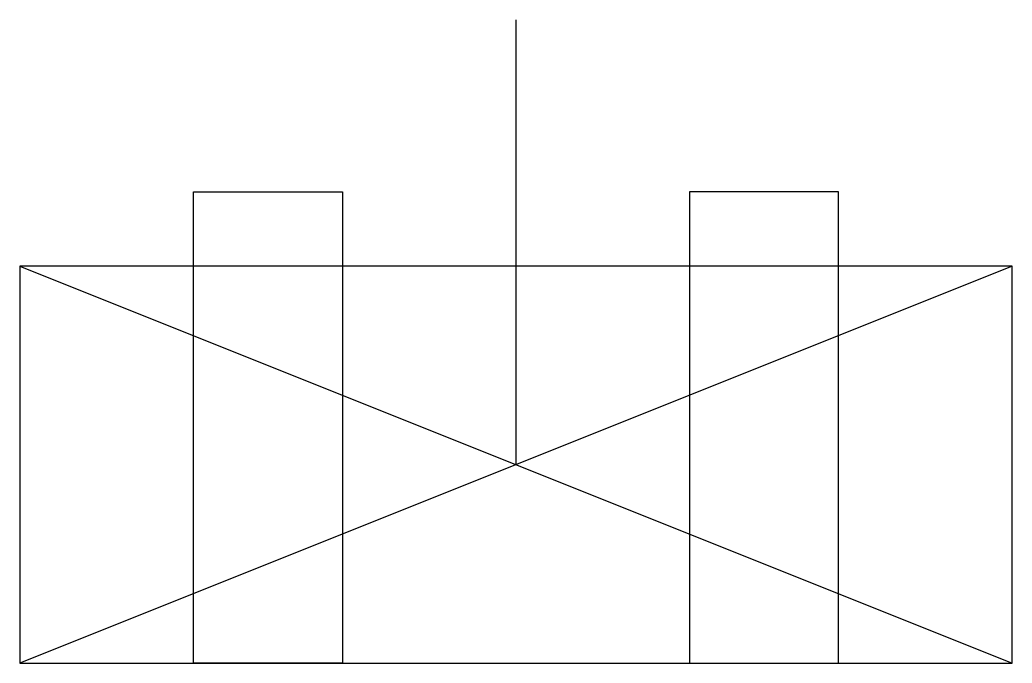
# Model space of a CAD drawing. Header units: millimetres. Extents: x -20 to 20, y -8 to 17.9.
import ezdxf

# ---------------------------------------------------------------- set-up
doc = ezdxf.new("R2010")
doc.units = ezdxf.units.MM
doc.layers.get('0').update_dxf_attribs({"linetype": 'CONTINUOUS'})

msp = doc.modelspace()

# ---------------------------------------------------------------- linework, layer by layer
for p, q in [((0, 0), (0, 17.935)), ((20, 8), (-20, -8)), ((-20, 8), (20, -8))]:
    msp.add_line(p, q)
for points in [[(-13, 11), (-7, 11), (-7, -8), (-13, -8)], [(13, 11), (7, 11), (7, -8), (13, -8)], [(20, 8), (-20, 8), (-20, -8), (20, -8)]]:
    msp.add_lwpolyline(points, close=True)

doc.saveas('drawing.dxf')
